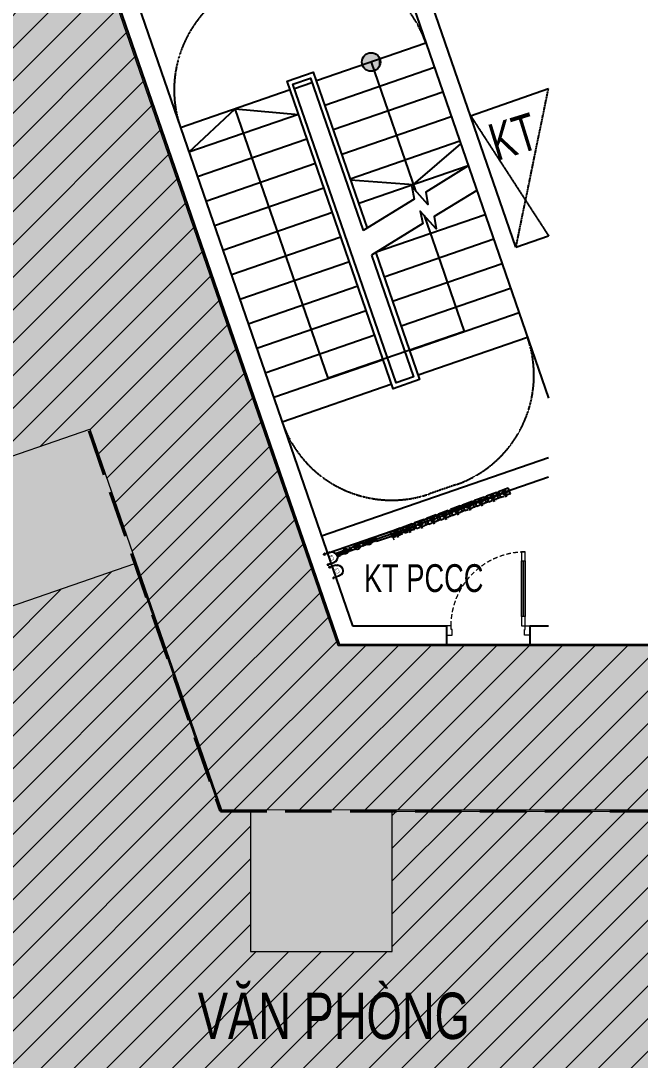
# Model space of a CAD drawing. Header units: millimetres. Extents: x -11451263 to 11578383104, y -507 to 1450429.
# Drawn here: x 12387991 to 12394672, y 1028272 to 1039488 of the extents above; entities that cross this region are included whole.
import ezdxf
from ezdxf.enums import TextEntityAlignment as Align

# ---------------------------------------------------------------- set-up
doc = ezdxf.new("R2010")
doc.units = ezdxf.units.MM
doc.header["$MEASUREMENT"] = 0
doc.linetypes.add('DASH', pattern=[0.35, 0.25, -0.1])
doc.linetypes.add('Xref_ST_MBDV Cot vach 30.7.2022$0$HIDDEN', pattern=[0.375, 0.25, -0.125])
doc.layers.get('0').update_dxf_attribs({"linetype": 'CONTINUOUS', "lineweight": 13})
doc.layers.get('Defpoints').update_dxf_attribs({"color": 5, "linetype": 'CONTINUOUS', "lineweight": 13})
for name, color, linetype, lineweight in [('00-N-GHI CHU', 150, 'CONTINUOUS', 9), ('1.Tuong', 251, 'CONTINUOUS', 35), ('DO DIEN TICH THONG THUY', 141, 'CONTINUOUS', 13), ('KT-Chu viet 2', 6, 'CONTINUOUS', 20), ('KT-Net cat', 1, 'CONTINUOUS', 40), ('KT-Net to mau', 159, 'CONTINUOUS', 18), ('Xref_ST_MBDV Cot vach 30.7.2022$0$CUA', 37, 'CONTINUOUS', 13)]:
    doc.layers.add(name, color=color, linetype=linetype, lineweight=lineweight)
for name, color, linetype in [('1-CAPLANH', 30, 'CONTINUOUS'), ('KT-KT', 1, 'CONTINUOUS'), ('NU-1CAP LANH', 4, 'CONTINUOUS'), ('PAD', 2, 'CONTINUOUS'), ('Sao hoa', 3, 'CONTINUOUS'), ('Xref_ST_MBDV Cot vach 30.7.2022$0$A-FLOR-STRS-ARROW', 8, 'CONTINUOUS'), ('Xref_ST_MBDV Cot vach 30.7.2022$0$KT-Khuat', 9, 'Xref_ST_MBDV Cot vach 30.7.2022$0$HIDDEN'), ('Xref_ST_MBDV Cot vach 30.7.2022$0$KT-Net cot vach', 6, 'CONTINUOUS'), ('Xref_ST_MBDV Cot vach 30.7.2022$0$KT-Net manh', 139, 'CONTINUOUS'), ('Xref_ST_MBDV Cot vach 30.7.2022$0$KT-Text', 7, 'CONTINUOUS'), ('Xref_ST_MBDV Cot vach 30.7.2022$0$KT-Thay', 7, 'CONTINUOUS'), ('Xref_ST_MBDV Cot vach 30.7.2022$0$KT-Tuong', 1, 'CONTINUOUS')]:
    doc.layers.add(name, color=color, linetype=linetype)
doc.styles.add('AVANT', font='vntimeh.shx')
doc.styles.add('Xref_ST_MBDV Cot vach 30.7.2022$0$Arial', font='arial.ttf', dxfattribs={"width": 0.7})

# ---------------------------------------------------------------- blocks, each defined once
blk = doc.blocks.new('nt3-4-5')
at = {"layer": 'KT-Net cat', "linetype": 'DASH', "ltscale": 2000}
for p, q in [((814350, 19773), (815766, 15670)), ((815766, 15670), (860490, 15670))]:
    blk.add_line(p, q, dxfattribs=at)
blk = doc.blocks.new('cut1')
at = {"layer": '1-CAPLANH'}
for p, q in [((-274785, 30089), (-274785, 29953)), ((-274785, 30089), (-274731, 30089)), ((-274705, 30089), (-274731, 30089)), ((-274705, 30079), (-274642, 30079)), ((-274673, 30021), (-274673, 30129)), ((-274673, 30089), (-274673, 30089)), ((-274561, 30089), (-274641, 30089)), ((-274561, 30089), (-274561, 29953)), ((-274561, 30021), (-274785, 30021)), ((-274561, 29953), (-274785, 29953))]:
    blk.add_line(p, q, dxfattribs=at)
for centre, radius, start, end in [((-274673, 30021), 47.9, 90, 90.8504), ((-274673, 30021), 47.9, 133.3025, 49.4499), ((-274674, 30020), 32, 177.2316, 2.7684), ((-274673, 30021), 33.3, 90, 91.5229)]:
    blk.add_arc(centre, radius, start, end, dxfattribs=at)
blk = doc.blocks.new('A$C5D741EBD')
at = {"layer": 'NU-1CAP LANH'}
for p, q in [((-80, 0), (66, 0)), ((-80, 0), (66, 0)), ((-80, -51), (-80, 0)), ((-80, 0), (66, 0)), ((-80, 0), (66, 0)), ((-80, -51), (-80, 0)), ((-80, 0), (66, 0)), ((-80, 0), (66, 0)), ((-80, -51), (-80, 0)), ((-71, 0), (-71, 48)), ((57, 48), (-71, 48)), ((-7, 0), (-7, -51)), ((57, 0), (57, 48)), ((66, -51), (66, 0)), ((66, -51), (66, 0)), ((66, -51), (66, 0)), ((-80, -51), (66, -51)), ((-47, 0), (-47, -51)), ((33, 0), (33, -51))]:
    blk.add_line(p, q, dxfattribs=at)
blk = doc.blocks.new('co.')
at = {"layer": 'PAD', "xscale": 0.213068181818182, "yscale": 0.213068181818182, "zscale": 0.213068181818182, "rotation": 90}
blk.add_blockref('A$C5D741EBD', (-11, 1), dxfattribs=at)
blk = doc.blocks.new('noi giam- DN 32x25-PPR')
at = {"ltscale": 10}
blk.add_line((22.5, 0), (-22.5, 0), dxfattribs=at)
at = {"layer": 'Sao hoa'}
for p, q in [((-4.5, 17), (-22.5, 17)), ((-22.5, -17), (-22.5, 17)), ((22.5, 21.5), (2.5, 21.5)), ((22.5, -21.5), (22.5, 21.5)), ((-4.5, -17), (-22.5, -17)), ((22.5, -21.5), (2.5, -21.5))]:
    blk.add_line(p, q, dxfattribs=at)
for points in [[(2.5, 21.5), (-4.5, 17)], [(2.5, -21.5), (-4.5, -17)]]:
    blk.add_lwpolyline(points, dxfattribs=at)
blk = doc.blocks.new('A$C76E668D4')
for p, q in [((1, 39), (77, 39)), ((8, 46), (8, 32)), ((8, 46), (11, 46)), ((8, 39), (70, 39)), ((8, 32), (11, 32)), ((13, 86), (13, 68)), ((13, 86), (65, 86)), ((13, 56), (14, 54)), ((13, 22), (14, 24)), ((13, -8), (13, 10)), ((14, 55), (17, 55)), ((14, 23), (17, 23)), ((20, 66), (20, 59)), ((20, 50), (20, 47)), ((20, 43), (20, 28)), ((20, 19), (20, 12)), ((22, 65), (24, 64)), ((22, 13), (24, 14)), ((32, 70), (32, 67)), ((32, 8), (32, 11)), ((39, 77), (39, 1)), ((46, 70), (46, 67)), ((46, 8), (46, 11)), ((56, 65), (54, 64)), ((56, 13), (54, 14)), ((58, 66), (58, 59)), ((58, 50), (58, 47)), ((58, 43), (58, 28)), ((58, 19), (58, 12)), ((64, 55), (61, 55)), ((64, 23), (61, 23)), ((65, 56), (64, 54)), ((65, 22), (64, 24)), ((65, 86), (65, 68)), ((65, -8), (65, 10)), ((70, 46), (67, 46)), ((70, 32), (67, 32)), ((70, 46), (70, 32)), ((13, -8), (65, -8))]:
    blk.add_line(p, q)
for points in [[(32, 38, 0.26392), (30, 39), (19, 43, 0.470669), (18, 43, 0.248463), (24, 23, 0.470669), (25, 24), (32, 34, 0.26392), (32, 36, -0.068733)], [(35, 46, 0.26392), (36, 47), (37, 59, 0.470669), (36, 60, 0.248463), (19, 49, 0.470669), (20, 47), (32, 44, 0.26392), (34, 44, -0.068733)], [(38, 31, 0.26392), (36, 31), (29, 21, 0.470669), (29, 20, 0.248463), (49, 20, 0.470669), (49, 21), (42, 31, 0.26392), (40, 31, -0.068733)], [(44, 44, 0.26392), (46, 44), (58, 47, 0.470669), (58, 49, 0.248463), (42, 60, 0.470669), (41, 59), (42, 47, 0.26392), (43, 46, -0.068733)], [(46, 36, 0.26392), (46, 34), (53, 24, 0.470669), (54, 23, 0.248463), (60, 43, 0.470669), (59, 43), (48, 39, 0.26392), (46, 38, -0.068733)]]:
    blk.add_lwpolyline(points, format="xyb", close=True)
blk.add_lwpolyline([(37, 42), (36, 39), (37, 36), (41, 36), (42, 39), (41, 42)], close=True)
for radius in [39, 3.52, 2.82]:
    blk.add_circle((39, 39), radius)
for centre, radius, start, end in [((8, 43), 2.25, 95.6633, 163.7814), ((39, 39), 33, 171.1453, 188.9642), ((8, 35), 2.25, 196.2186, 264.3367), ((140, 39), 132, 177.1104, 182.8896), ((10, 44), 1.57, 357.9003, 80.0638), ((10, 34), 1.57, 279.9362, 2.0997), ((39, 39), 33, 126.0358, 143.8547), ((14, 57), 2.25, 151.2186, 219.3367), ((39, 39), 27.4, 169.306, 191.0525), ((14, 21), 2.25, 140.6633, 208.7814), ((39, 39), 33, 216.1453, 233.9642), ((15, 55), 1.57, 234.9362, 317.0997), ((15, 22), 1.57, 42.9003, 125.0638), ((39, 39), 27.4, 124.306, 145.694), ((39, 39), 27.4, 214.306, 235.694), ((21, 64), 2.25, 50.6633, 118.7814), ((21, 14), 2.25, 241.2186, 309.3367), ((-13, 63), 33.3, 352.9541, 5.0619), ((-112, 39), 132, 3.5546, 4.5408), ((-112, 39), 132, 355.4592, 1.6875), ((-13, 15), 33.3, 354.9381, 7.0459), ((22, 63), 1.57, 312.9003, 35.0638), ((22, 15), 1.57, 324.9362, 47.0997), ((39, 39), 11.4, 174.3336, 221.6664), ((39, 39), 11.4, 102.3336, 149.6664), ((35, 69), 2.25, 106.2186, 174.3367), ((34, 67), 1.57, 189.9362, 272.0997), ((34, 10), 1.57, 87.9003, 170.0638), ((35, 8), 2.25, 185.6633, 253.7814), ((39, 39), 33, 81.0358, 98.8547), ((39, 39), 27.4, 78.9475, 100.694), ((39, 39), 11.4, 246.3336, 293.6664), ((39, 39), 27.4, 259.306, 281.0525), ((39, 39), 33, 261.1453, 278.9642), ((39, 39), 11, 246.3336, 293.6664), ((39, 39), 11.4, 30.3336, 77.6664), ((43, 69), 2.25, 5.6633, 73.7814), ((44, 67), 1.57, 267.9003, 350.0638), ((44, 10), 1.57, 9.9362, 92.0997), ((43, 8), 2.25, 286.2186, 354.3367), ((39, 39), 11.4, 318.3336, 5.6664), ((55, 63), 1.57, 144.9362, 227.0997), ((39, 39), 27.4, 34.306, 55.694), ((39, 39), 27.4, 304.306, 325.694), ((55, 15), 1.57, 132.9003, 215.0638), ((57, 64), 2.25, 61.2186, 129.3367), ((57, 14), 2.25, 230.6633, 298.7814), ((91, 63), 33.3, 174.9381, 187.0459), ((39, 39), 33, 36.0358, 53.8547), ((190, 39), 132, 175.4592, 176.4454), ((190, 39), 132, 178.3125, 184.5408), ((39, 39), 33, 306.1453, 323.9642), ((91, 15), 33.3, 172.9541, 185.0619), ((63, 55), 1.57, 222.9003, 305.0638), ((63, 22), 1.57, 54.9362, 137.0997), ((64, 57), 2.25, 320.6633, 28.7814), ((64, 21), 2.25, 331.2186, 39.3367), ((67, 44), 1.57, 99.9362, 182.0997), ((39, 39), 27.4, 348.9475, 10.694), ((67, 34), 1.57, 177.9003, 260.0638), ((-62, 39), 132, 357.1104, 2.8896), ((69, 43), 2.25, 16.2186, 84.3367), ((69, 35), 2.25, 275.6633, 343.7814), ((39, 39), 33, 351.0358, 8.8547)]:
    blk.add_arc(centre, radius, start, end)
for centre in [(39, 65), (39, 13)]:
    blk.add_ellipse(centre, major_axis=(-8.57, 0), ratio=0.362111, start_param=0.713758, end_param=2.427834)
blk = doc.blocks.new('U')
at = {"layer": '00-N-GHI CHU'}
for p, q in [((-166, 79), (-164, 80)), ((-166, 72), (-166, 79)), ((-166, 79), (-158, 79)), ((-166, 72), (-164, 70)), ((-166, 72), (-158, 72)), ((-164, 70), (-164, 80)), ((-158, 80), (-164, 80)), ((-158, 70), (-164, 70)), ((-156, 80), (-150, 80)), ((-156, 70), (-150, 70)), ((-73, 80), (-150, 80)), ((-150, 79), (-122, 79)), ((-150, 72), (-122, 72)), ((-73, 70), (-150, 70)), ((-166, -72), (-164, -70)), ((-166, -72), (-158, -72)), ((-166, -72), (-166, -79)), ((-166, -79), (-158, -79)), ((-166, -79), (-164, -80)), ((-158, -70), (-164, -70)), ((-164, -70), (-164, -80)), ((-158, -80), (-164, -80)), ((-156, -70), (-150, -70)), ((-156, -80), (-150, -80)), ((-73, -70), (-148, -70)), ((-148, -72), (-122, -72)), ((-148, -79), (-122, -79)), ((-73, -80), (-148, -80)), ((-122, -70), (-122, -80))]:
    blk.add_line(p, q, dxfattribs=at)
for points in [[(-150, 65), (-157, 65), (-158, 67), (-158, 84), (-157, 86), (-150, 86)], [(-150, -65), (-157, -65), (-158, -67), (-158, -84), (-157, -86), (-150, -86)], [(-150, -89), (-150, -61), (-148, -61), (-148, -89)]]:
    blk.add_lwpolyline(points, close=True, dxfattribs=at)
for points in [[(-156, 65, -0.8), (-156, 70, -0.4), (-156, 80, -0.8), (-156, 86)], [(-156, -65, 0.8), (-156, -70, 0.4), (-156, -80, 0.8), (-156, -86)]]:
    blk.add_lwpolyline(points, format="xyb", dxfattribs=at)
for radius in [80.4, 70]:
    blk.add_arc((-73, 0), radius, 270, 90, dxfattribs=at)
blk = doc.blocks.new('CNTPO')
at = {"layer": '1-CAPLANH'}
h = blk.add_hatch(color=256, dxfattribs=at)
h.set_gradient(color1=(0, 0, 255), one_color=1, tint=1, name='CYLINDER')
h.paths.add_polyline_path([(11446634, 1033820), (11446628, 1033816), (11446628, 1033817), (11446614, 1033811), (11446612, 1033809), (11446600, 1033805), (11446603, 1033808)])
h.paths.add_polyline_path([(11446611, 1033813), (11446613, 1033813), (11446627, 1033819), (11446626, 1033819), (11446634, 1033820), (11446603, 1033808), (11446599, 1033808)])
for p, q in [((11447992, 1034349, 0), (11448016, 1034358, 0)), ((11448122, 1034397, 0), (11448146, 1034406, 0)), ((11448142, 1034340, 0), (11448167, 1034349, 0)), ((11447733, 1034253, 0), (11447757, 1034262, 0)), ((11447862, 1034301, 0), (11447887, 1034310, 0)), ((11447883, 1034244, 0), (11447908, 1034254, 0)), ((11448013, 1034292, 0), (11448037, 1034301, 0)), ((11447473, 1034155, 0), (11447498, 1034164, 0)), ((11447603, 1034202, 0), (11447628, 1034211, 0)), ((11447624, 1034145, 0), (11447649, 1034154, 0)), ((11447754, 1034197, 0), (11447778, 1034206, 0)), ((11446813, 1033920, 0), (11447241, 1034064, 0)), ((11446829, 1033872, 0), (11447257, 1034017, 0)), ((11447344, 1034107, 0), (11447368, 1034117, 0)), ((11447365, 1034051, 0), (11447389, 1034060, 0)), ((11447494, 1034099, 0), (11447519, 1034108, 0)), ((11447006, 1033895), (11447017, 1033899)), ((11447018, 1033899), (11447006, 1033895)), ((11446550, 1033799), (11446558, 1033803)), ((11446559, 1033803), (11446550, 1033799)), ((11446559, 1033803), (11446590, 1033822)), ((11446569, 1033780), (11446604, 1033789)), ((11446643, 1033796), (11446593, 1033829)), ((11446599, 1033808), (11446611, 1033813)), ((11446599, 1033808), (11446603, 1033808)), ((11446600, 1033805), (11446612, 1033809)), ((11446600, 1033805), (11446603, 1033808)), ((11446608, 1033814), (11446611, 1033814)), ((11446610, 1033809), (11446612, 1033811)), ((11446628, 1033821), (11446611, 1033814)), ((11446630, 1033818), (11446612, 1033811)), ((11446638, 1033823), (11446627, 1033822)), ((11446627, 1033822), (11446628, 1033821)), ((11446638, 1033823), (11446629, 1033817)), ((11446629, 1033817), (11446630, 1033818)), ((11446670, 1033847), (11446635, 1033840)), ((11446679, 1033824), (11446648, 1033807)), ((11446670, 1033847), (11446678, 1033851)), ((11446670, 1033847), (11446678, 1033851)), ((11446679, 1033824), (11446688, 1033827)), ((11446679, 1033824), (11446688, 1033827)), ((11446701, 1033860), (11446715, 1033866)), ((11446701, 1033860), (11446715, 1033866)), ((11446711, 1033836), (11446725, 1033842)), ((11446711, 1033837), (11446725, 1033842)), ((11446772, 1033888), (11446780, 1033892)), ((11446772, 1033888), (11446780, 1033892)), ((11446782, 1033865), (11446790, 1033868)), ((11446782, 1033865), (11446790, 1033868)), ((11446405, 1033744, 0), (11446384, 1033736, 0)), ((11446416, 1033716, 0), (11446395, 1033708, 0)), ((11446444, 1033757), (11446457, 1033763)), ((11446444, 1033757), (11446457, 1033763)), ((11446444, 1033757), (11446457, 1033762)), ((11446457, 1033762), (11446444, 1033757)), ((11446453, 1033734), (11446467, 1033739)), ((11446467, 1033739), (11446453, 1033733)), ((11446453, 1033734), (11446467, 1033739)), ((11446453, 1033734), (11446467, 1033739)), ((11446525, 1033762), (11446538, 1033768)), ((11446539, 1033768), (11446527, 1033763)), ((11446559, 1033776), (11446569, 1033780)), ((11446569, 1033780), (11446559, 1033776))]:
    blk.add_line(p, q, dxfattribs=at)
at = {"layer": '1-CAPLANH', "color": 250}
for p, q in [((11448132, 1034368, 0), (11448157, 1034377, 0)), ((11447743, 1034225, 0), (11447768, 1034234, 0)), ((11447873, 1034273, 0), (11447897, 1034282, 0)), ((11448002, 1034320, 0), (11448027, 1034330, 0)), ((11447484, 1034127, 0), (11447508, 1034136, 0)), ((11447614, 1034174, 0), (11447638, 1034183, 0)), ((11446821, 1033896, 0), (11447249, 1034041, 0)), ((11447354, 1034079, 0), (11447379, 1034088, 0)), ((11446411, 1033730, 0), (11446390, 1033722, 0))]:
    blk.add_line(p, q, dxfattribs=at)
at = {"layer": '1-CAPLANH'}
blk.add_circle((11446619, 1033814), 29.9, dxfattribs=at)
for name, p, xscale, yscale, zscale, rotation in [('cut1', (11313923, 1000783), 0.5, 0.5, 0.5, 200.2784552537923), ('cut1', (11314053, 1000831), 0.5, 0.5, 0.5, 200.2784552537923), ('cut1', (11314182, 1000879), 0.5, 0.5, 0.5, 200.2784552537923), ('cut1', (11313664, 1000687), 0.5, 0.5, 0.5, 200.2784552537923), ('cut1', (11313793, 1000735), 0.5, 0.5, 0.5, 200.2784552537923), ('cut1', (11313405, 1000590), 0.5, 0.5, 0.5, 200.2784552537923), ('cut1', (11313535, 1000636), 0.5, 0.5, 0.5, 200.2784552537923), ('cut1', (11313016, 1000446), 0.5, 0.5, 0.5, 200.2784552537923), ('cut1', (11313145, 1000494), 0.5, 0.5, 0.5, 200.2784552537923), ('cut1', (11313275, 1000542), 0.5, 0.5, 0.5, 200.2784552537923), ('A$C76E668D4', (11446762, 1033899), -0.684944727271796, 0.684944727271796, 0.6849447272717961, 111.7986869275996), ('noi giam- DN 32x25-PPR', (11446804, 1033887), -0.9004651162876703, 0.9004651162876703, 0.9004651162876696, 201.7986869275996), ('A$C76E668D4', (11446458, 1033778), 0.684944727271796, 0.684944727271796, 0.684944727271796, 291.7986869275996), ('co.', (11446555, 1033787), -1.056, 1.056, 1.056, 201.7986869275996), ('co.', (11446683, 1033839), 1.056, 1.056, 1.056, 201.7986869275994), ('noi giam- DN 32x25-PPR', (11446430, 1033738), 0.9004651162876695, 0.9004651162876695, 0.9004651162876695, 201.7986869275994)]:
    blk.add_blockref(name, p, dxfattribs=dict(at, xscale=xscale, yscale=yscale, zscale=zscale, rotation=rotation))
at = {"layer": '1.Tuong', "xscale": -0.7994593806497653, "yscale": 0.7994593806497652, "zscale": 0.799459380649765, "rotation": 200.0485585686496}
for p in [(11446401, 1033717), (11446460, 1033576)]:
    blk.add_blockref('U', p, dxfattribs=at)
at = {"layer": 'Defpoints', "style": 'AVANT', "width": 0.7}
for s, p in [('c4', (11446353, 1033729)), ('c3', (11446412, 1033588))]:
    blk.add_text(s, height=40.5, rotation=110.0486, dxfattribs=at).set_placement(p, align=Align.RIGHT)
blk = doc.blocks.new('*U272')
blk.add_line((70, 100), (70, 700))
for points in [[(50, 0), (50, 800), (90, 800), (90, 0)], [(50, 100), (90, 100), (90, 700), (50, 700)], [(0, -100), (60, -100), (60, -40), (50, -40), (50, 0), (0, 0)], [(900, -100), (840, -100), (840, -40), (850, -40), (850, 0), (900, 0)]]:
    blk.add_lwpolyline(points, close=True)
at = {"linetype": 'Xref_ST_MBDV Cot vach 30.7.2022$0$HIDDEN', "ltscale": 200}
blk.add_arc((50, 0), 800, 0, 90, dxfattribs=at)
blk = doc.blocks.new('thangkn')
at = {"layer": 'Xref_ST_MBDV Cot vach 30.7.2022$0$KT-Net manh'}
h = blk.add_hatch(color=256, dxfattribs=at)
edge = h.paths.add_edge_path(flags=0)
edge.add_arc((404623.8, -374959.2), 100, 199.04714, 559.04714)
h = blk.add_hatch(color=256, dxfattribs=at)
edge = h.paths.add_edge_path(flags=0)
edge.add_arc((404623.8, -374959.2), 100, 199.04714, 559.04714)
blk.add_hatch(color=256, dxfattribs=at).paths.add_polyline_path([(404622, -374859.3), (404563.6, -374879.4), (404528.2, -374930.1), (404529.3, -374991.9), (404566.5, -375041.2), (404625.6, -375059.2), (404684.1, -375039.1), (404719.5, -374988.4), (404718.3, -374926.6), (404681.1, -374877.3)], flags=0)
blk.add_hatch(color=256, dxfattribs=at).paths.add_polyline_path([(404622, -374859.3), (404563.6, -374879.4), (404528.2, -374930.1), (404529.3, -374991.9), (404566.5, -375041.2), (404625.6, -375059.2), (404684.1, -375039.1), (404719.5, -374988.4), (404718.3, -374926.6), (404681.1, -374877.3)], flags=0)
at = {"layer": 'Xref_ST_MBDV Cot vach 30.7.2022$0$A-FLOR-STRS-ARROW'}
for points in [[(405671.5, -376078.6), (405212.2, -376362), (405235.3, -376495.6), (405062.4, -376303), (405089.4, -376437.8), (404537.7, -376778.1)], [(405763.2, -376344.1), (405303.9, -376627.5), (405327, -376761.1), (405154.1, -376568.5), (405181.1, -376703.3), (404629.3, -377043.7)]]:
    blk.add_lwpolyline(points, dxfattribs=at)
at = {"layer": 'Xref_ST_MBDV Cot vach 30.7.2022$0$KT-Khuat', "linetype": 'Xref_ST_MBDV Cot vach 30.7.2022$0$HIDDEN'}
for p, q in [((406186.4, -376957.3), (406537.1, -375244)), ((405696.9, -375539.5), (406537.1, -376834))]:
    blk.add_line(p, q, dxfattribs=at)
at = {"layer": 'Xref_ST_MBDV Cot vach 30.7.2022$0$KT-Net manh'}
blk.add_line((404719.5, -374988.4), (404718.3, -374926.6), dxfattribs=at)
blk.add_line((404719.5, -374988.4), (404718.3, -374926.6), dxfattribs=at)
at = {"layer": 'Xref_ST_MBDV Cot vach 30.7.2022$0$KT-Net manh', "linetype": 'Xref_ST_MBDV Cot vach 30.7.2022$0$HIDDEN'}
for points in [[(405214.6, -374755.3, 0.4141313), (403625.4, -373981.6), (403341.3, -374079.6, 0.4141313), (402567.9, -375669.1, 1.0000292)], [(406311.1, -377931.3, -0.4141313), (405537.7, -379520.7), (405253.6, -379618.8, -0.4141313), (403664.4, -378845.1, -1.0000292)]]:
    blk.add_lwpolyline(points, format="xyb", dxfattribs=at)
at = {"layer": 'Xref_ST_MBDV Cot vach 30.7.2022$0$KT-Net manh'}
for points in [[(404623.8, -374959.2), (405103.5, -376348.8)], [(402659.3, -375933.7), (403158.7, -375465.1), (403840.8, -375525.8)], [(405195.2, -376614.3), (405407, -377227.9), (405439.7, -377322.4), (405627.3, -377865.9), (404162.2, -378371.7), (403158.7, -375465.1)], [(404401.5, -376230.6), (405080.7, -376282.6), (405589.9, -375842.3)]]:
    blk.add_lwpolyline(points, dxfattribs=at)
blk.add_circle((404623.8, -374959.2), 100, dxfattribs=at)
blk.add_circle((404623.8, -374959.2), 100, dxfattribs=at)
at = {"layer": 'Xref_ST_MBDV Cot vach 30.7.2022$0$KT-Thay', "extrusion": (-1.21212e-08, -4.22423e-09, 1)}
for p, q in [((405214.6, -374755.3), (404033, -375163.2)), ((405306, -375020), (404124.4, -375427.9)), ((403749.4, -375261.1), (402567.9, -375669.1)), ((405397.3, -375284.6), (404215.8, -375692.6)), ((403840.8, -375525.8), (402659.3, -375933.7)), ((405488.7, -375549.3), (404307.2, -375957.2)), ((403932.2, -375790.5), (402750.6, -376198.4)), ((405580.1, -375814), (404398.5, -376221.9)), ((404023.6, -376055.1), (402842, -376463.1)), ((405671.5, -376078.6), (404489.9, -376486.6)), ((404115, -376319.8), (402933.4, -376727.7)), ((404206.3, -376584.5), (403024.8, -376992.4)), ((405854.2, -376608), (404672.7, -377015.9)), ((404297.7, -376849.1), (403116.1, -377257.1)), ((405945.6, -376872.6), (404764, -377280.6)), ((404389.1, -377113.8), (403207.5, -377521.7)), ((406037, -377137.3), (404855.4, -377545.2)), ((404480.5, -377378.5), (403298.9, -377786.4)), ((406128.4, -377402), (404946.8, -377809.9)), ((404571.8, -377643.2), (403390.3, -378051.1)), ((406219.7, -377666.7), (405038.2, -378074.6)), ((404663.2, -377907.8), (403481.7, -378315.8)), ((406311.1, -377931.3), (405129.5, -378339.3)), ((404754.6, -378172.5), (403573, -378580.4)), ((404846, -378437.2), (403664.4, -378845.1))]:
    blk.add_line(p, q, dxfattribs=at)
at = {"layer": 'Xref_ST_MBDV Cot vach 30.7.2022$0$KT-Thay'}
for p, q in [((403796.7, -375244.8), (403985.8, -375179.5)), ((405696.9, -375539.5), (406537.1, -375244))]:
    blk.add_line(p, q, dxfattribs=at)
for points in [[(404673, -377016.8), (405145.9, -378386.5), (404862.3, -378484.4), (403716.8, -375166.6), (404000.4, -375068.7), (404581.3, -376751.2)], [(404629.3, -377043.7), (405082.3, -378355.6), (404893.2, -378420.8), (403780.4, -375197.5), (403969.4, -375132.3), (404537.7, -376778.1)]]:
    blk.add_lwpolyline(points, dxfattribs=at)
at = {"layer": 'Xref_ST_MBDV Cot vach 30.7.2022$0$KT-Tuong'}
for p, q in [((406186.4, -376957.3), (403765.4, -369944.9)), ((404595.6, -372958.9), (406537.1, -378586)), ((401569.5, -373390.1), (404280.7, -381243.1)), ((401948.9, -373872.7), (404422.9, -381043.1)), ((406186.4, -376957.3), (406537.1, -376834)), ((406537.1, -379228.6), (404088.7, -380073.9)), ((406537.1, -379440.2), (404153.9, -380263)), ((404422.9, -381043.1), (405437.1, -381043.1)), ((405437.1, -381043.1), (405437.1, -381243.1)), ((406337.1, -381043.1), (406537.1, -381043.1)), ((406337.1, -381043.1), (406337.1, -381243.1)), ((404280.7, -381243.1), (405437.1, -381243.1)), ((406337.1, -381243.1), (406537.1, -381243.1))]:
    blk.add_line(p, q, dxfattribs=at)
at = {"layer": 'Xref_ST_MBDV Cot vach 30.7.2022$0$CUA', "xscale": -1}
blk.add_blockref('*U272', (406337.1, -381043.1), dxfattribs=at)
at = {"layer": 'Xref_ST_MBDV Cot vach 30.7.2022$0$KT-Text', "style": 'Xref_ST_MBDV Cot vach 30.7.2022$0$Arial', "width": 0.7}
blk.add_text('KT', height=400, rotation=17.17014, dxfattribs=at).set_placement((406215.8, -375954.9), align=Align.CENTER)
at = {"layer": 'Xref_ST_MBDV Cot vach 30.7.2022$0$KT-Text', "insert": (405191, -380682.4), "char_height": 300, "attachment_point": 8, "style": 'Xref_ST_MBDV Cot vach 30.7.2022$0$Arial'}
blk.add_mtext_dynamic_manual_height_columns('KT PCCC', width=2465.018, gutter_width=6.25, heights=[0], dxfattribs=at)
blk = doc.blocks.new('l3 hatch s')
at = {"true_color": 0xf28888}
h = blk.add_hatch(color=11, dxfattribs=at)
h.dxf.hatch_style = 1
edge = h.paths.add_edge_path()
edge.add_line((12427744, 1045159), (12427744, 1043199))
edge.add_line((12427744, 1043199), (12423483, 1043199))
edge.add_line((12423483, 1043199), (12423483, 1035889))
edge.add_line((12423483, 1035889), (12425833, 1035889))
edge.add_line((12425833, 1035889), (12425833, 1032759))
edge.add_line((12425833, 1032759), (12420083, 1032759))
edge.add_line((12420083, 1032759), (12420083, 1043199))
edge.add_line((12420083, 1043199), (12411783, 1043199))
edge.add_line((12411783, 1043199), (12402983, 1043199))
edge.add_line((12402983, 1043199), (12402983, 1032759))
edge.add_line((12402983, 1032759), (12391427, 1032759))
edge.add_line((12391427, 1032759), (12387312, 1044677))
edge.add_line((12387312, 1044677), (12396016, 1047682))
edge.add_line((12396016, 1047682), (12395888, 1047958))
edge.add_line((12395888, 1047958), (12394156, 1052964))
edge.add_line((12394156, 1052964), (12390416, 1063777))
edge.add_arc((12386995, 1062582), 3623, 19.2448, 77.74)
edge.add_line((12387765, 1066123), (12372717, 1070471))
edge.add_arc((12370014, 1044358), 26252, 84.0917, 110.079)
edge.add_line((12361002, 1069015), (12346965, 1064164))
edge.add_line((12346965, 1064164), (12331570, 1058865))
edge.add_arc((12332695, 1055598), 3455, 108.9927, 207.6902)
edge.add_line((12329635, 1053992), (12337592, 1040614))
edge.add_arc((12340282, 1042214), 3130, 210.7403, 249.8653)
edge.add_line((12339204, 1039275), (12340372, 1038821))
edge.add_arc((12341928, 1043760), 5178, 252.5195, 282.649)
edge.add_line((12343062, 1038707), (12357371, 1043644))
edge.add_line((12357371, 1043644), (12357075, 1044499))
edge.add_line((12357075, 1044499), (12354442, 1043590))
edge.add_line((12354442, 1043590), (12351309, 1052665))
edge.add_line((12351309, 1052665), (12358021, 1054982))
edge.add_line((12358021, 1054982), (12362490, 1056517))
edge.add_line((12362490, 1056517), (12364554, 1050535))
edge.add_line((12364554, 1050535), (12367392, 1051515))
edge.add_line((12367392, 1051515), (12365328, 1057488))
edge.add_line((12365328, 1057488), (12379313, 1062330))
edge.add_line((12379313, 1062330), (12382231, 1053880))
edge.add_line((12382231, 1053880), (12376933, 1052051))
edge.add_line((12376933, 1052051), (12376663, 1052830))
edge.add_line((12376663, 1052830), (12370424, 1050695))
edge.add_line((12370424, 1050695), (12365816, 1049104))
edge.add_line((12365816, 1049104), (12365240, 1050772))
edge.add_line((12365240, 1050772), (12364554, 1050535))
edge.add_line((12364554, 1050535), (12362490, 1056517))
edge.add_line((12362490, 1056517), (12358021, 1054982))
edge.add_line((12358021, 1054982), (12359065, 1051957))
edge.add_line((12359065, 1051957), (12358025, 1051598))
edge.add_line((12358025, 1051598), (12360302, 1045615))
edge.add_line((12360302, 1045615), (12360114, 1045549))
edge.add_line((12360114, 1045549), (12360409, 1044692))
edge.add_line((12360409, 1044692), (12360714, 1044797))
edge.add_arc((12364266, 1030916), 14329, 63.1588, 104.3508, ccw=False)
edge.add_arc((12364266, 1030916), 14329, 31.6526, 63.1588, ccw=False)
edge.add_line((12376463, 1038435), (12379305, 1030222))
edge.add_line((12379305, 1030222), (12382458, 1031311))
edge.add_line((12382458, 1031311), (12381969, 1032729))
edge.add_line((12381969, 1032729), (12386412, 1034263))
edge.add_line((12386412, 1034263), (12387358, 1031522))
edge.add_line((12387358, 1031522), (12382915, 1029988))
edge.add_line((12382915, 1029988), (12382458, 1031311))
edge.add_line((12382458, 1031311), (12379305, 1030222))
edge.add_line((12379305, 1030222), (12380977, 1025391))
edge.add_arc((12385658, 1026868), 4909, 197.5129, 269.9282)
edge.add_line((12385652, 1021959), (12430433, 1021959))
edge.add_line((12430433, 1021959), (12430932, 1021964))
edge.add_arc((12430700, 1026901), 4942, 272.6913, 368.0842)
edge.add_line((12435593, 1027596), (12432234, 1043175))
edge.add_arc((12429149, 1041814), 3373, 23.8149, 82.759)
edge.add_line((12429574, 1045159), (12428473, 1045159))
edge.add_line((12428473, 1045159), (12427744, 1045159))
at = {"elevation": 0}
blk.add_lwpolyline([(12402983, 1032759), (12391427, 1032759), (12387312, 1044677), (12396016, 1047682)], dxfattribs=at)

msp = doc.modelspace()

# ---------------------------------------------------------------- hatches: boundary and pattern name
at = {"layer": 'DO DIEN TICH THONG THUY'}
h = msp.add_hatch(dxfattribs=at)
h.set_pattern_fill('ANSI31', color=256, scale=2000)
edge = h.paths.add_edge_path()
edge.add_line((12333986.5, 1046700.1), (12379321.6, 1062351.9))
edge.add_line((12379321.6, 1062351.9), (12387832.7, 1037699.8))
edge.add_line((12387832.7, 1037699.8), (12386603.9, 1037275.6))
edge.add_line((12386603.9, 1037275.6), (12387507.8, 1034657.2))
edge.add_line((12387507.8, 1034657.2), (12388736.7, 1035081.5))
edge.add_line((12388736.7, 1035081.5), (12390154.6, 1030974.3))
edge.add_line((12390154.6, 1030974.3), (12434864, 1030977.5))
edge.add_line((12434864, 1030977.5), (12434482.4, 1032747.5))
edge.add_line((12434482.4, 1032747.5), (12432598.1, 1032744.3))
edge.add_line((12432598.1, 1032744.3), (12432598.1, 1032244.3))
edge.add_line((12432598.1, 1032244.3), (12431068.1, 1032244.3))
edge.add_line((12431068.1, 1032244.3), (12431068.1, 1032744.3))
edge.add_line((12431068.1, 1032744.3), (12391416.1, 1032744.3))
edge.add_line((12391416.1, 1032744.3), (12380417, 1064602.7))
edge.add_line((12380417, 1064602.7), (12335051, 1048940.1))
edge.add_arc((12334298.5, 1048802), 765, -152.28484, 10.40127, ccw=False)
edge.add_line((12333621.3, 1048446.2), (12333055.3, 1048233.7))
edge.add_line((12333055.3, 1048233.7), (12333973.7, 1046692.4))
edge.add_line((12333973.7, 1046692.4), (12333986.5, 1046700.1))
h = msp.add_hatch(dxfattribs=at)
h.set_pattern_fill('ANSI31', color=256, scale=2000)
edge = h.paths.add_edge_path()
edge.add_line((12397565.6, 1021939.8), (12385613.8, 1021959.6))
edge.add_arc((12385621.8, 1026824.6), 4865, 198.4642, 269.90548, ccw=False)
edge.add_line((12381007.2, 1025283.8), (12379306.2, 1030206.3))
edge.add_line((12379306.2, 1030206.3), (12382449.3, 1031291.5))
edge.add_line((12382449.3, 1031291.5), (12382906, 1029968.7))
edge.add_line((12382906, 1029968.7), (12387377, 1031512.3))
edge.add_line((12387377, 1031512.3), (12386920.1, 1032835.7))
edge.add_line((12386920.1, 1032835.7), (12389221.8, 1033630.3))
edge.add_line((12389221.8, 1033630.3), (12390143.9, 1030959.3))
edge.add_line((12390143.9, 1030959.3), (12390468.1, 1030959.3))
edge.add_line((12390468.1, 1030959.3), (12390468.1, 1029444.3))
edge.add_line((12390468.1, 1029444.3), (12391998.1, 1029444.3))
edge.add_line((12391998.1, 1029444.3), (12391998.1, 1030959.3))
edge.add_line((12391998.1, 1030959.3), (12397568.1, 1030959.3))
edge.add_line((12397568.1, 1030959.3), (12397568.1, 1024974.3))
edge.add_line((12397568.1, 1024974.3), (12396268.1, 1024974.3))
edge.add_line((12396268.1, 1024974.3), (12396268.1, 1023444.3))
edge.add_line((12396268.1, 1023444.3), (12397568.1, 1023444.3))
edge.add_line((12397568.1, 1023444.3), (12397565.6, 1021939.8))
h.paths.add_polyline_path([(12390468.1, 1024974.3), (12391998.1, 1024974.3), (12391998.1, 1023444.3), (12390468.1, 1023444.3)], flags=16)
edge = h.paths.add_edge_path(flags=16)
edge.add_arc((12384585.3, 1025384.2), 765, 0, 360)

# ---------------------------------------------------------------- linework, layer by layer
for points in [[(12333986.5, 1046700.1), (12379321.6, 1062351.9), (12387832.7, 1037699.8), (12386603.9, 1037275.6), (12387507.8, 1034657.2), (12388736.7, 1035081.5), (12390154.6, 1030974.3), (12434864, 1030977.5), (12434482.4, 1032747.5), (12432598.1, 1032744.3), (12432598.1, 1032244.3), (12431068.1, 1032244.3), (12431068.1, 1032744.3), (12391416.1, 1032744.3), (12380417, 1064602.7), (12335051, 1048940.1, -0.8592715), (12333621.3, 1048446.2), (12333055.3, 1048233.7), (12333973.7, 1046692.4)], [(12397565.6, 1021939.8), (12385613.8, 1021959.6, -0.3222266), (12381007.2, 1025283.8), (12379306.2, 1030206.3), (12382449.3, 1031291.5), (12382906, 1029968.7), (12387377, 1031512.3), (12386920.1, 1032835.7), (12389221.8, 1033630.3), (12390143.9, 1030959.3), (12390468.1, 1030959.3), (12390468.1, 1029444.3), (12391998.1, 1029444.3), (12391998.1, 1030959.3), (12397568.1, 1030959.3), (12397568.1, 1024974.3), (12396268.1, 1024974.3), (12396268.1, 1023444.3), (12397568.1, 1023444.3)]]:
    msp.add_lwpolyline(points, format="xyb", close=True, dxfattribs=at)

# ---------------------------------------------------------------- block references
at = {"layer": 'KT-KT'}
msp.add_blockref('CNTPO', (945000, 0), dxfattribs=at)
at = {"layer": 'KT-Net cat'}
msp.add_blockref('nt3-4-5', (11574377.7, 1015288.9), dxfattribs=at)
at = {"layer": 'KT-Net to mau'}
msp.add_blockref('l3 hatch s', (0, 0, 0), dxfattribs=at)
at = {"layer": 'Xref_ST_MBDV Cot vach 30.7.2022$0$KT-Net cot vach'}
msp.add_blockref('thangkn', (11987146, 1414002.5), dxfattribs=at)

# ---------------------------------------------------------------- texts
at = {"layer": 'KT-Chu viet 2', "insert": (12391367.2, 1029000.8), "char_height": 500, "width": 7063.033, "attachment_point": 2, "style": 'Xref_ST_MBDV Cot vach 30.7.2022$0$Arial'}
msp.add_mtext('{\\fArial|b0|i0|c163|p34;VĂN PHÒNG}', dxfattribs=at)

doc.saveas('drawing.dxf')
